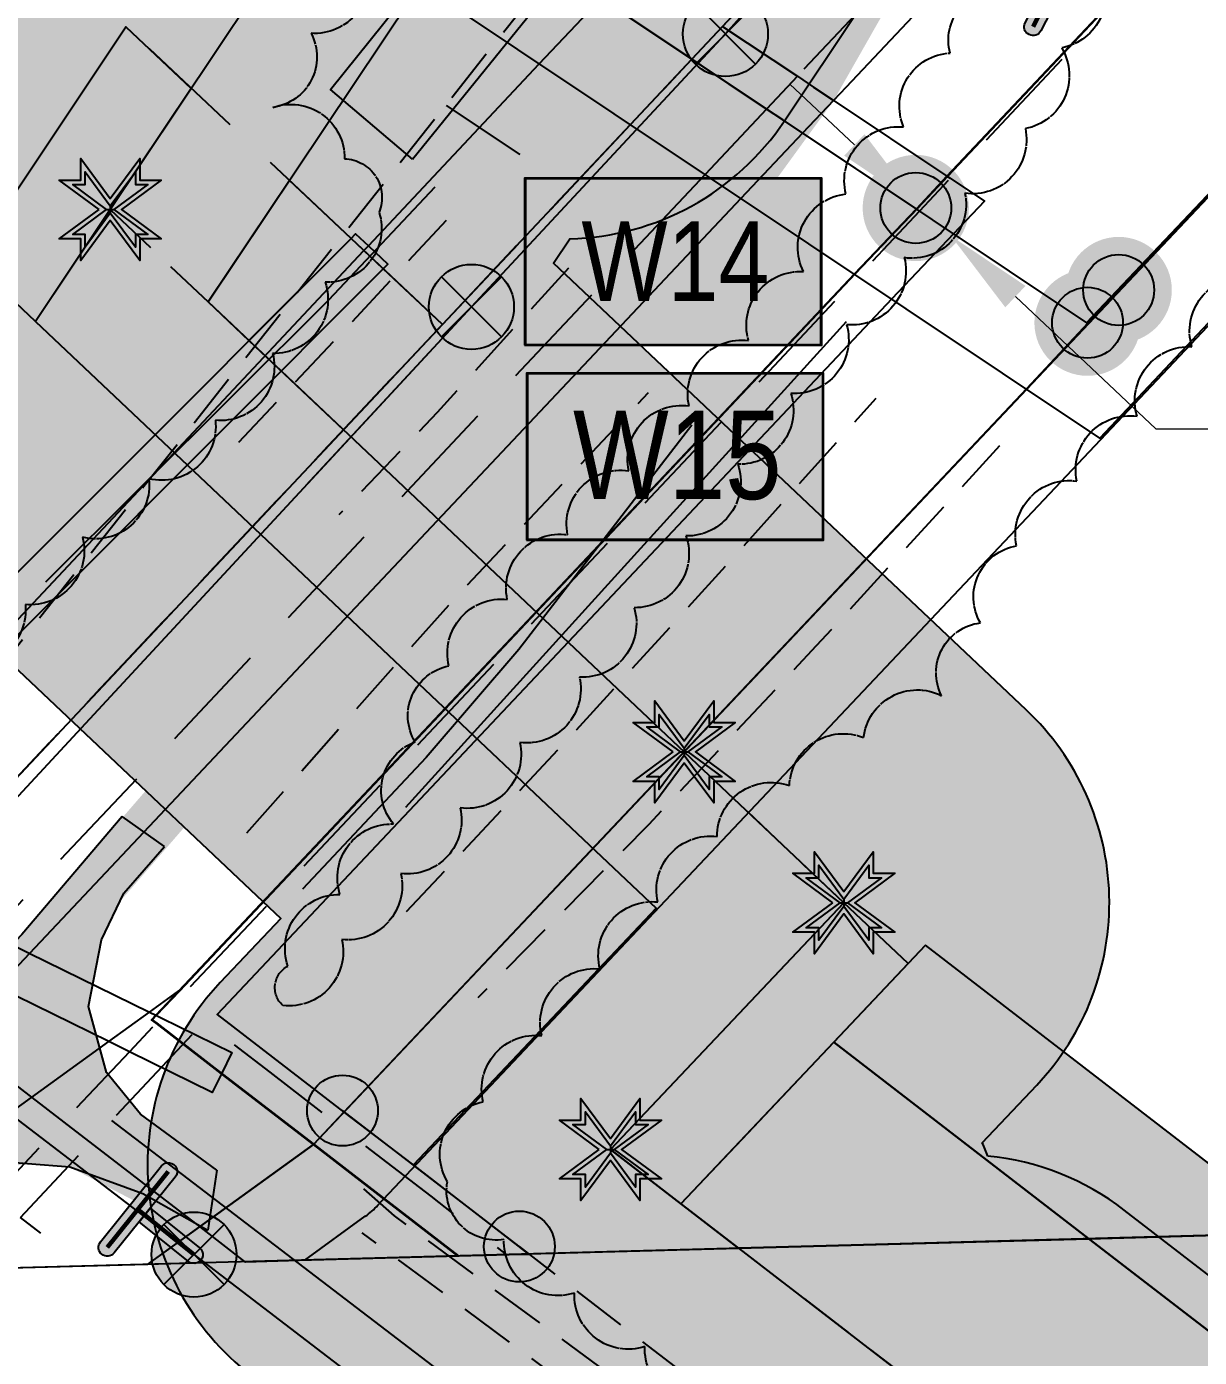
# Model space of a CAD drawing. Extents: x 626668 to 628700, y 5819173 to 5821810.
# Drawn here: x 627004 to 627136.5, y 5820874.4 to 5821024.7 of the extents above; entities that cross this region are included whole.
import ezdxf
from ezdxf.enums import TextEntityAlignment as Align

# ---------------------------------------------------------------- set-up
doc = ezdxf.new("R2010")
doc.units = 0
doc.header["$LTSCALE"] = 5
doc.header["$PDSIZE"] = 0.5
for name, pattern in [('0', [1, 1, 0]), ('foc-ACCESSROAD', [3.75, 2.5, -1.25]), ('foc-FLOWLINE', [3.75, 2.5, -1.25]), ('foc-TIELINE', [1.875, 1.25, -0.625]), ('foc-TRAV', [1.875, 1.25, -0.625]), ('POWERLINE5', [7.799999999999997, 2.399999999999999, -0.6, 0.6, -0.6, 0.6, -0.6, 2.399999999999999]), ('UG_PIPE', [1.875, 1.25, -0.625])]:
    doc.linetypes.add(name, pattern=pattern)
doc.layers.get('Defpoints').update_dxf_attribs({"color": 9})
for name, color, linetype in [('AS-CABLE', 224, 'foc-CABLE'), ('AS-FENCE', 48, 'foc-FENCE'), ('AS-PIPE-UG', 44, 'UG_PIPE'), ('AS-POWER', 104, 'foc-POWER'), ('AS-POWER-EXISTING', 72, 'POWERLINE5'), ('AS-ROADS', 254, 'Continuous'), ('AS-SYMBOL', 7, 'Continuous'), ('C-AR', 13, 'foc-ACCESSROAD'), ('C-RW', 13, 'Continuous'), ('C-WS', 13, 'foc-ACCESSROAD'), ('F-EZE', 190, 'foc-FLOWLINE'), ('L-BD', 7, 'Continuous'), ('L-MON', 1, 'Continuous'), ('L-SEC', 7, 'Continuous'), ('L-TIE', 7, 'foc-TIELINE'), ('L-TRAV', 7, 'foc-TRAV'), ('P-BUFFER-H 30m', 51, 'Continuous'), ('P-IOP4', 10, 'Continuous'), ('P-IOP4-H', 21, 'Continuous'), ('P-LTO', 14, 'Continuous'), ('P-PROPOSED', 10, 'Continuous'), ('P-PROPOSED-H', 21, 'Continuous'), ('P-TEMP-BLOCKS', 250, 'Continuous'), ('P-TEMP-H', 41, 'Continuous'), ('P-TEMP_WORKSPACE', 46, 'Continuous'), ('P-TRAV', 4, 'foc-TRAV'), ('P-TXT', 4, 'Continuous'), ('P-WORKAREA', 113, 'Continuous'), ('P-WORKAREA-COUNTY', 104, 'Continuous'), ('P-WORKAREA-COUNTY-H', 71, 'Continuous'), ('P-WORKAREA-H', 111, 'Continuous'), ('T-BUSH', 110, '0')]:
    doc.layers.add(name, color=color, linetype=linetype)
doc.layers.add('C-RW-T', color=13, linetype='Continuous', lineweight=9)
doc.layers.add('P-150m WELL BORE BUFFER', color=7, linetype='Continuous', true_color=0xddf3e2)
doc.styles.add('80CG', font='ARIALN.TTF', dxfattribs={"height": 10})
doc.styles.add('80L', font='ARIALN.TTF', dxfattribs={"height": 10})
doc.styles.add('foc-LtypeFont', font='ARIALN.TTF', dxfattribs={"height": 7.349999999999999})
doc.linetypes.add('foc-CABLE', pattern='A,2,-1,["C",foc-LtypeFont,S=0.2,R=0,X=-0.625,Y=-0.75],-1.239999999999999,8', length=12.24)
doc.linetypes.add('foc-FENCE', pattern='A,10,-1,["X",foc-LtypeFont,S=0.2,R=0,X=-0.625,Y=-0.75],-1.239999999999999', length=12.24)
doc.linetypes.add('foc-POWER', pattern='A,6,-1,["P",foc-LtypeFont,S=0.2,R=0,X=-0.625,Y=-0.75],-1.239999999999999,4', length=12.24)
doc.dimstyles.new('Compass 5 000', dxfattribs={"dimscale": 5, "dimtxt": 9, "dimasz": 2, "dimexe": 0.2, "dimexo": 0.0625, "dimgap": 0.5, "dimtad": 0, "dimtih": 1, "dimtoh": 1, "dimzin": 0, "dimdsep": 46, "dimtxsty": '80CG', "dimcen": 0.1, "dimse1": 1, "dimse2": 1, "dimclrd": 256, "dimclrt": 256, "dimaunit": 1, "dimadec": 4, "dimazin": 0, "dimtfac": 0.06, "dimtofl": 0, "dimtmove": 0, "dimatfit": 1, "dimfxl": 0.2, "dimtolj": 1, "dimtzin": 0, "dimlwd": -1, "dimarcsym": 0})

# ---------------------------------------------------------------- blocks, each defined once
blk = doc.blocks.new('fdia')
at = {"color": 255, "const_width": 1}
blk.add_lwpolyline([(-0.5, 0, 1), (0.5, 0, 1)], format="xyb", close=True, dxfattribs=at)
blk = doc.blocks.new('Fdiaa')
blk.add_blockref('fdia', (0, 0))
blk = doc.blocks.new('fdib')
at = {"color": 1, "const_width": 1.6}
blk.add_lwpolyline([(-0.3999999999996362, 0, 0.9999999999999998), (0.3999999999996362, 0, 1)], format="xyb", close=True, dxfattribs=at)
at = {"color": 1}
blk.add_circle((0, 0), 0.8, dxfattribs=at)
blk = doc.blocks.new('Fdibb')
blk.add_blockref('fdib', (0, 0))
blk = doc.blocks.new('fdicc')
for name in ['Fdibb', 'Fdiaa']:
    blk.add_blockref(name, (0, 0))
blk = doc.blocks.new('FDI')
blk.add_blockref('fdicc', (0, 0))
blk = doc.blocks.new('POWERPOLE')
h = blk.add_hatch(color=255)
edge = h.paths.add_edge_path()
edge.add_arc((0, 0), 0.9600000000000002, 0, 360)
at = {"linetype": 'Continuous'}
for p, q in [((0.678822509938982, -0.678822509938982), (-0.678822509938982, 0.678822509938982)), ((-0.678822509938982, -0.678822509938982), (0.678822509938982, 0.678822509938982))]:
    blk.add_line(p, q, dxfattribs=at)
blk.add_circle((0, 0), 0.9600000000000002, dxfattribs=at)
blk = doc.blocks.new('*U603')
h = blk.add_hatch(color=255)
h.dxf.hatch_style = 1
edge = h.paths.add_edge_path()
edge.add_arc((0.6889099773898621, 0.8575564372405469), 0.2, -38.77632995465109, 141.2236700453489, ccw=False)
edge.add_line((0.8448293296154161, 0.7323000777151174), (0.03066299270012451, -0.2811757117509834))
edge.add_line((0.03066299270012451, -0.2811757117509834), (-0.5329906251643082, -0.9828127967659763))
edge.add_arc((-0.6889099773898621, -0.8575564372405469), 0.2, 141.2236700453489, 321.22367004534885, ccw=False)
edge.add_line((-0.8448293296154161, -0.7323000777151174), (0.5329906251643082, 0.9828127967659763))
h = blk.add_hatch(color=255)
h.dxf.hatch_style = 1
edge = h.paths.add_edge_path()
edge.add_arc((1.269200000000802, -1.019599999875583), 0.2000000000000001, -128.7763299546512, 51.22367004534891, ccw=False)
edge.add_line((1.143943640475373, -1.175519352101137), (0.03066299270012451, -0.2811757117509834))
edge.add_line((0.03066299270012451, -0.2811757117509834), (0.2811757117509834, 0.03066299270012446))
edge.add_line((0.2811757117509834, 0.03066299270012446), (1.394456359526232, -0.8636806476500292))
at = {"color": 255}
blk.add_lwpolyline([(0.5329906251643082, 0.9828127967659763, -0.9999999999999999), (0.8448293296154161, 0.7323000777151174), (0.03066299270012451, -0.2811757117509834), (-0.5329906251643082, -0.9828127967659763, -0.9999999999999999), (-0.8448293296154161, -0.7323000777151174)], format="xyb", close=True, dxfattribs=at)
at = {"color": 72, "const_width": 0.1, "flags": 128}
for points in [[(0.6889099773898621, 0.8575564372405469), (-0.6889099773898621, -0.8575564372405469)], [(1.269200000000802, -1.019599999875583), (0, 0)]]:
    blk.add_lwpolyline(points, dxfattribs=at)
at = {"color": 255, "flags": 128}
blk.add_lwpolyline([(1.394456359526232, -0.8636806476500292, -0.9999999999999999), (1.143943640475373, -1.175519352101137), (0.03066299270012451, -0.2811757117509834), (0.2811757117509834, 0.03066299270012446)], format="xyb", close=True, dxfattribs=at)
blk = doc.blocks.new('*U568')
h = blk.add_hatch(color=255)
h.dxf.hatch_style = 1
edge = h.paths.add_edge_path()
edge.add_arc((-0.5013006628599004, -0.9791310665157267), 0.2000000000000001, 152.8882232080591, 332.8882232080591, ccw=False)
edge.add_line((-0.679324493135487, -0.8879854914502904), (-0.08687825521015025, 0.2691694053410231))
edge.add_line((-0.08687825521015027, 0.2691694053410231), (0.3232768325843136, 1.070276641581163))
edge.add_arc((0.5013006628599004, 0.9791310665157267), 0.2000000000000001, -27.111776791940883, 152.8882232080591, ccw=False)
edge.add_line((0.679324493135487, 0.8879854914502904), (-0.3232768325843137, -1.070276641581163))
h = blk.add_hatch(color=255)
h.dxf.hatch_style = 1
edge = h.paths.add_edge_path()
edge.add_arc((-1.301600000052712, 0.6664000000804693), 0.2000000000000002, 62.88822320805912, 242.888223208059, ccw=False)
edge.add_line((-1.210454424987275, 0.8444238303560561), (-0.08687825521015036, 0.2691694053410231))
edge.add_line((-0.08687825521015027, 0.2691694053410231), (-0.2691694053410231, -0.08687825521015025))
edge.add_line((-0.2691694053410231, -0.08687825521015022), (-1.392745575118148, 0.4883761698048825))
at = {"color": 255}
blk.add_lwpolyline([(-0.3232768325843136, -1.070276641581163, -0.9999999999999999), (-0.679324493135487, -0.8879854914502904), (-0.08687825521015027, 0.2691694053410231), (0.3232768325843136, 1.070276641581163, -0.9999999999999999), (0.679324493135487, 0.8879854914502904)], format="xyb", close=True, dxfattribs=at)
at = {"color": 72, "const_width": 0.1, "flags": 128}
for points in [[(-0.5013006628599003, -0.9791310665157268), (0.5013006628599003, 0.9791310665157268)], [(-1.301600000052712, 0.6664000000804693), (0, 0)]]:
    blk.add_lwpolyline(points, dxfattribs=at)
at = {"color": 255, "flags": 128}
blk.add_lwpolyline([(-1.392745575118148, 0.4883761698048825, -0.9999999999999999), (-1.210454424987275, 0.8444238303560561), (-0.08687825521015027, 0.2691694053410231), (-0.2691694053410231, -0.08687825521015022)], format="xyb", close=True, dxfattribs=at)
blk = doc.blocks.new('*D594')
at = {"layer": 'C-RW-T', "transparency": 16777216}
for p, q in [((627097.5217092955, 5821011.381033068), (627090.2428046311, 5821018.237967286)), ((627115.709255538, 5820994.24784972), (627131.5804104186, 5820979.296772599)), ((627131.5804104186, 5820979.296772599), (627141.5804104181, 5820979.296772599))]:
    blk.add_line(p, q, dxfattribs=at)
for points in [[(627098.6645316654, 5821012.594183845), (627096.3788869255, 5821010.16788229), (627104.8006139603, 5821004.524098849)], [(627116.8520779079, 5820995.461000497), (627114.566433168, 5820993.034698943), (627108.4303508732, 5821001.104783939)]]:
    blk.add_solid(points, dxfattribs=at)
at = {"layer": 'Defpoints', "color": 0, "transparency": 16777216}
for p in [(627108.4303508732, 5821001.104783939), (627095.7156457785, 5820994.880048729), (627099.3453826904, 5820991.460733818)]:
    blk.add_point(p, dxfattribs=at)
at = {"layer": 'C-RW-T', "transparency": 16777216, "insert": (627180.3491689442, 5820979.296772598), "char_height": 10, "attachment_point": 5, "style": '80CG'}
blk.add_mtext('\\A1;Canlin\\P5.00 P/L R/W\\PPlan 842 0435\\PPLA 830094', dxfattribs=at)
blk = doc.blocks.new('TEMP')
h = blk.add_hatch(color=255)
h.dxf.hatch_style = 1
h.paths.add_polyline_path([(-1.152061661774314, -0.6656854195645793), (-0.6656854224511335, -0.6656854195645793), (-0.6656854224511335, -1.152061655686338), (-5.273248504522599e-10, -0.2514284436956583), (0.6656854183820542, -1.152061663420681), (0.6656854183820542, -0.6656854208922597), (1.152061656810019, -0.6656854053035203), (0.2514284429676993, 5.273251835191672e-10), (1.152061671303363, 0.6656854258011662), (0.6656854287749412, 0.6656854258011663), (0.6656854131859291, 1.15206166422904), (-5.274159997625816e-10, 0.2514284397220763), (-0.6656854269836914, 1.152061669657268), (-0.6656854269836914, 0.6656854303339061), (-1.152061663105632, 0.6656854303339061), (-0.2514284404497631, 5.273246284076549e-10)])
h.paths.add_polyline_path([(0.5656854229146121, 0.8485281473411305), (0.5656854319800914, 0.5656854258011663), (0.8485281444547581, 0.5656854258011663), (0.08318903393992505, -1.110223024625157e-16), (0.8485281399220184, -0.5656854150320215), (0.5656854183820542, -0.5656854240973189), (0.5656854183820542, -0.8485281365719858), (1.110223024625157e-16, -0.08318903609469996), (-0.5656854224511336, -0.848528132039064), (-0.5656854224511336, -0.5656854195645794), (-0.8485281349258003, -0.5656854195645796), (-0.08318903284889523, 0), (-0.8485281394583577, 0.5656854303339061), (-0.5656854269836913, 0.5656854303339061), (-0.5656854269836913, 0.8485281428085727), (0, 0.08318903069412065)], flags=16)
h = blk.add_hatch(color=1)
h.dxf.hatch_style = 1
h.paths.add_polyline_path([(-0.5656854269836913, 0.8485281428085727), (-0.5656854269836912, 0.5656854303339061), (-0.8485281394583575, 0.5656854303339061), (-0.08318903284889534, 0), (0, 0), (0, 0.08318903069412045)])
h = blk.add_hatch(color=1)
h.dxf.hatch_style = 1
h.paths.add_polyline_path([(0.8485281444547581, 0.5656854258011663), (0.5656854319800914, 0.5656854258011663), (0.5656854229146122, 0.8485281473411307), (0, 0.08318903069412048), (0, 0), (0.08318903393992513, -2.775557561562891e-17)])
h = blk.add_hatch(color=1)
h.dxf.hatch_style = 1
h.paths.add_polyline_path([(-2.775557561562891e-17, -0.08318903609469996), (-2.775557561562891e-17, 0), (-0.08318903284889545, 2.775557561562891e-17), (-0.8485281349258003, -0.5656854195645792), (-0.5656854224511336, -0.5656854195645793), (-0.5656854224511336, -0.8485281320390641)])
h = blk.add_hatch(color=1)
h.dxf.hatch_style = 1
h.paths.add_polyline_path([(0.08318903393992529, 0), (-2.775557561562891e-17, 2.775557561562891e-17), (-2.775557561562891e-17, -0.08318903609469991), (0.5656854183820543, -0.8485281365719857), (0.5656854183820543, -0.5656854240973189), (0.8485281399220186, -0.5656854150320214)])
at = {"color": 1}
for p, q in [((-0.0831890328488953, 0), (0.0831890339399252, 0)), ((0, 0.0831890306941205), (0, -0.08318903609469999))]:
    blk.add_line(p, q, dxfattribs=at)
at = {"color": 255, "flags": 128}
blk.add_lwpolyline([(-0.251428440449763, 5.27325e-10), (-1.152061663105632, 0.6656854303339061), (-0.6656854269836914, 0.6656854303339061), (-0.6656854269836914, 1.152061669657268), (-5.274159999999999e-10, 0.2514284397220763), (0.6656854131859291, 1.15206166422904), (0.6656854287749412, 0.6656854258011663), (1.152061671303363, 0.6656854258011663), (0.2514284429676991, 5.27325e-10), (1.152061656810019, -0.6656854053035204), (0.6656854183820542, -0.6656854208922596), (0.6656854183820542, -1.152061663420681), (-5.27325e-10, -0.2514284436956586), (-0.6656854224511335, -1.152061655686338), (-0.6656854224511335, -0.6656854195645793), (-1.152061661774314, -0.6656854195645793)], close=True, dxfattribs=at)
at = {"color": 1, "flags": 128}
blk.add_lwpolyline([(-0.0831890328488953, 0), (-0.8485281394583578, 0.5656854303339061), (-0.5656854269836913, 0.5656854303339061), (-0.5656854269836913, 0.8485281428085727), (0, 0.0831890306941205), (0.5656854229146121, 0.8485281473411305), (0.5656854319800914, 0.5656854258011663), (0.8485281444547581, 0.5656854258011663), (0.0831890339399252, 0), (0.8485281399220184, -0.5656854150320214), (0.5656854183820542, -0.5656854240973189), (0.5656854183820542, -0.8485281365719856), (0, -0.08318903609469999), (-0.5656854224511335, -0.848528132039064), (-0.5656854224511335, -0.5656854195645792), (-0.8485281349258001, -0.5656854195645792)], close=True, dxfattribs=at)
blk = doc.blocks.new('*D688')
at = {"layer": 'Defpoints', "color": 0, "transparency": 16777216}
for p in [(627031.0023628706, 5821030.275493934), (627030.6420640647, 5821029.736435553), (627043.464298679, 5821021.946116735)]:
    blk.add_point(p, dxfattribs=at)
at = {"layer": 'P-TXT', "transparency": 16777216}
for p, q in [((627004.9273581188, 5821046.923772149), (626994.9273581184, 5821046.923772149)), ((627022.3281624857, 5821035.293326818), (627004.9273581188, 5821046.923772149)), ((627051.4179014522, 5821015.850167089), (627059.7318030312, 5821010.293275824))]:
    blk.add_line(p, q, dxfattribs=at)
for points in [[(627023.2543110298, 5821036.678977082), (627021.4020139412, 5821033.907676554), (627030.6420640647, 5821029.736435553)], [(627052.3440499962, 5821017.235817352), (627050.4917529076, 5821014.464516825), (627043.1039998732, 5821021.407058354)]]:
    blk.add_solid(points, dxfattribs=at)
at = {"layer": 'P-TXT', "transparency": 16777216, "insert": (626978.9894317882, 5821046.923772149), "char_height": 10, "attachment_point": 5, "style": '80CG', "bg_fill": 3, "box_fill_scale": 1.1, "bg_fill_color": 256, "bg_fill_true_color": 13158600, "bg_fill_transparency": 0}
blk.add_mtext('\\A1;15.00', dxfattribs=at)
blk = doc.blocks.new('Temporary Area')
h = blk.add_hatch(color=191)
h.dxf.hatch_style = 1
h.paths.add_polyline_path([(-16.82711371331243, -9.436567862801894), (16.33187767662457, -9.436567862801894), (16.33187767662457, 9.053714016554295), (-16.82711371331243, 9.053714016554295)])
at = {"color": 250}
for points in [[(-17.02711371331247, -9.636567862801712), (16.53187767662462, -9.636567862801712), (16.53187767662462, 9.253714016554113), (-17.02711371331247, 9.253714016554113)], [(-16.92711371331245, -9.536567862801803), (16.43187767662459, -9.536567862801803), (16.43187767662459, 9.153714016554204), (-16.92711371331245, 9.153714016554204)]]:
    blk.add_lwpolyline(points, close=True, dxfattribs=at)
at = {"color": 250, "style": '80L'}
blk.add_attdef('TEMPORARY', text='', height=9, dxfattribs=at).set_placement((0.001048257894581184, -0.1484938545327168), align=Align.MIDDLE_CENTER)
blk = doc.blocks.new('Temp_Area3')
h = blk.add_hatch(color=111)
h.dxf.hatch_style = 1
h.paths.add_polyline_path([(-16.82711371331243, -9.436567862801894), (16.33187767662457, -9.436567862801894), (16.33187767662457, 9.053714016554295), (-16.82711371331243, 9.053714016554295)])
at = {"color": 250}
for points in [[(-17.02711371331247, -9.636567862801712), (16.53187767662462, -9.636567862801712), (16.53187767662462, 9.253714016554113), (-17.02711371331247, 9.253714016554113)], [(-16.92711371331245, -9.536567862801803), (16.43187767662459, -9.536567862801803), (16.43187767662459, 9.153714016554204), (-16.92711371331245, 9.153714016554204)]]:
    blk.add_lwpolyline(points, close=True, dxfattribs=at)
at = {"color": 250, "style": '80L'}
blk.add_attdef('TEMPORARY', text='', height=9, dxfattribs=at).set_placement((0.001048257894581184, -0.1484938545327168), align=Align.MIDDLE_CENTER)

msp = doc.modelspace()

# ---------------------------------------------------------------- hatches: boundary and pattern name
at = {"layer": 'AS-ROADS'}
h = msp.add_hatch(color=256, dxfattribs=at)
h.dxf.hatch_style = 1
h.paths.add_polyline_path([(627011.038, 5820914.046999987), (627012.5139999988, 5820921.587999987), (627015.0159999988, 5820926.861999989), (627019.6199999988, 5820932.137999987), (627014.827, 5820935.510999986), (627003.489, 5820922.179999987), (626992.627, 5820910.738999986), (626989.134, 5820907.606999989), (626983.7409999989, 5820907.084999993), (626977.862, 5820910.186999987), (626968.433, 5820918.064999989), (626965.4019999988, 5820914.705999986), (626970.454, 5820909.291999986), (626973.944, 5820903.648999986), (626974.8549999988, 5820896.654999987), (626972.272, 5820890.490999986), (626969.489, 5820886.643999986), (626962.661, 5820879.380999986), (626973.7549999988, 5820882.053999988), (626982.348, 5820890.427999986), (626990.486, 5820894.728999989), (626999.3299999988, 5820896.683999989), (627008.916, 5820895.947999986), (627017.1689999988, 5820892.910999986), (627024.516, 5820888.798999986), (627025.544, 5820895.572999986), (627016.921, 5820901.878999986), (627013.052, 5820906.584999987)])
at = {"layer": 'P-BUFFER-H 30m'}
h = msp.add_hatch(color=256, dxfattribs=at)
h.dxf.hatch_style = 1
h.paths.add_polyline_path([(627128.0032902657, 5820891.05141531, 0.1409648516466431), (627112.5834238435, 5820897.145095237, 0.01366871947129856), (627111.973022693, 5820898.666571671), (627118.1273719196, 5820905.176938658, 0.4142135623883306), (627116.9356206821, 5820947.571428197), (627063.5533572999, 5820998.034496099), (627065.3909583796, 5821000.783809302, 0.2442639164139238), (627089.6246475263, 5821014.100219837), (627097.9540247208, 5821026.562155645, 0.4142135623672493), (627089.6859511598, 5821068.159655253), (627066.6255649301, 5821083.57288303, 0.4142135623606322), (627025.0280653214, 5821075.304809471), (626980.1129904498, 5821008.105453894, 0.3657917471955843), (626984.4444078853, 5820969.647620481), (627032.7464134011, 5820923.986997836), (627025.9004951469, 5820916.745055826, 0.4440738071453144), (627029.3913399838, 5820872.386935706), (627042.4342414126, 5820862.338643487, 0.1409712705368011), (627057.8548593293, 5820856.244891006, 0.1409712705668785), (627067.6805531746, 5820842.888805623), (627585.3411981487, 5820444.081419105), (627578.4230036817, 5820437.530738926, 0.4618513909801105), (627580.8261879799, 5820391.93174236), (627839.2596914902, 5820194.320702761), (627873.1927154964, 5819916.322044532), (627828.0690837635, 5819854.093847197, 0.4142135623724909), (627834.7423693651, 5819812.210911849), (627846.8814246025, 5819803.408499412, 0.4142135623730219), (627888.764359951, 5819810.081785014), (627944.2605088637, 5819886.614306293, 0.1894321830046483), (627949.7507309737, 5819907.852708216), (627911.3822535239, 5820222.189127145, 0.2018055675153278), (627899.8300600394, 5820242.378412714), (627668.3160107204, 5820419.405506126), (627675.0938609932, 5820425.823297598, 0.4607535870139058), (627672.7768131455, 5820471.356182514)])
h.paths.add_polyline_path([(627654.4745375931, 5820447.599431544), (627622.1280499721, 5820416.9712819), (627881.6139209389, 5820218.555550097), (627919.9823983886, 5819904.21913117), (627864.4862494762, 5819827.686609887), (627852.3471942387, 5819836.489022324), (627904.3889194715, 5819908.257685949), (627867.4992102302, 5820210.479193524), (627599.0423270806, 5820415.754604979), (627631.4355849477, 5820446.427040295), (627085.9828287263, 5820866.645556593), (627109.7010147142, 5820867.29466434)], flags=16)
h.paths.add_polyline_path([(627084.4557162954, 5820886.74372152), (627060.7365169642, 5820886.095394459), (627047.6936155338, 5820896.143686677), (627075.140902939, 5820925.178749075), (627005.0457770339, 5820991.440740868), (627049.9608519059, 5821058.640096446), (627073.0212381358, 5821043.226868669), (627064.6918609411, 5821030.764932861), (627054.0934105195, 5821037.848783443), (627024.545669203, 5820993.641149794), (627096.3342515327, 5820925.778307808), (627069.9780021445, 5820897.897397969)], flags=16)
at = {"layer": 'P-IOP4-H'}
h = msp.add_hatch(color=256, dxfattribs=at)
h.dxf.hatch_style = 1
h.paths.add_polyline_path([(627024.545669203, 5820993.641149796), (627054.0934105195, 5821037.848783445), (627064.6918609411, 5821030.764932862), (627073.0212381358, 5821043.22686867), (627049.9608519059, 5821058.640096447), (627005.0457770339, 5820991.44074087), (627075.140902939, 5820925.178749077), (627047.6936155338, 5820896.143686679), (627060.7365169642, 5820886.095394461), (627084.4557162954, 5820886.743721521), (627069.9780021445, 5820897.897397972), (627096.3342515327, 5820925.778307809)])
at = {"layer": 'P-PROPOSED-H'}
h = msp.add_hatch(color=256, dxfattribs=at)
h.dxf.hatch_style = 1
h.paths.add_polyline_path([(627060.7365169642, 5820886.095394459), (627084.4557162954, 5820886.74372152), (627069.9780021445, 5820897.897397969), (627096.3342515327, 5820925.778307808), (627024.545669203, 5820993.641149794), (627054.0934105195, 5821037.848783443), (627064.6918609411, 5821030.764932861), (627073.0212381358, 5821043.226868669), (627049.9608519059, 5821058.640096446), (627005.0457770339, 5820991.440740868), (627075.140902939, 5820925.178749075), (627047.6936155338, 5820896.143686677)])
at = {"layer": 'P-TEMP-H'}
h = msp.add_hatch(color=256, dxfattribs=at)
h.dxf.hatch_style = 1
h.paths.add_polyline_path([(627022.6444910918, 5821017.770926155), (627013.49726624, 5821004.08537365), (627005.0457770339, 5820991.440740865), (626997.6775404726, 5820998.406047286), (627015.2587732914, 5821024.71007815)])
h = msp.add_hatch(color=256, dxfattribs=at)
h.dxf.hatch_style = 1
h.paths.add_polyline_path([(627033.7191065382, 5821007.36591991), (627024.545669203, 5820993.641149794), (627029.1559577347, 5820989.282973717), (627040.6818249632, 5821000.824191299)])
h = msp.add_hatch(color=256, dxfattribs=at)
h.dxf.hatch_style = 1
h.paths.add_polyline_path([(627084.8395737888, 5820899.066957008), (627103.5986249954, 5820918.911184754), (627096.3342515328, 5820925.778307804), (627069.9780021445, 5820897.897397963), (627077.9373713799, 5820891.765474916)])
h = msp.add_hatch(color=256, dxfattribs=at)
h.dxf.hatch_style = 1
h.paths.add_polyline_path([(627105.5461810195, 5820920.971403309), (627095.1928774045, 5820910.01918016), (627124.0018552938, 5820887.824653124), (627147.7295386939, 5820888.473212087)])
h = msp.add_hatch(color=256, dxfattribs=at)
h.dxf.hatch_style = 1
h.paths.add_polyline_path([(627095.1928774045, 5820910.01918016), (627077.9373713799, 5820891.765474916), (627084.4557162944, 5820886.743721521), (627124.0018552938, 5820887.824653124)])
at = {"layer": 'P-WORKAREA-COUNTY-H'}
h = msp.add_hatch(color=256, dxfattribs=at)
h.dxf.hatch_style = 1
h.paths.add_polyline_path([(627124.0018552942, 5820887.824653124), (627084.4557162949, 5820886.743721521), (627109.701014712, 5820867.294664342), (627149.2454642002, 5820868.37689755)])
h = msp.add_hatch(color=256, dxfattribs=at)
h.dxf.hatch_style = 1
h.paths.add_polyline_path([(627147.7295386939, 5820888.473212087), (627124.0018552942, 5820887.824653124), (627149.2454642002, 5820868.37689755), (627156.3062076871, 5820868.570132534), (627162.7340877411, 5820876.913660384)])
at = {"layer": 'P-WORKAREA-H'}
h = msp.add_hatch(color=256, dxfattribs=at)
h.dxf.hatch_style = 1
h.paths.add_polyline_path([(627040.6818249632, 5821000.824191299), (627029.1559577347, 5820989.282973717), (627039.824962516, 5820979.197400745), (627051.021824964, 5820991.113491298)])

# ---------------------------------------------------------------- linework, layer by layer
at = {"layer": 'AS-CABLE', "flags": 128}
for points in [[(627006.2337846579, 5820962.010934845), (627038.185, 5820993.884), (627050.181, 5821006.637)], [(627079.157, 5820979.726), (627059.6459999988, 5820954.39), (627049.1709999988, 5820942.178), (627035.2129999988, 5820927.317)]]:
    msp.add_lwpolyline(points, dxfattribs=at)
at = {"layer": 'AS-FENCE', "flags": 128}
for points in [[(627047.6389999988, 5821009.763), (627038.362, 5821017.65), (627063.991, 5821049.564), (627073.362, 5821041.563), (627047.6269999988, 5821009.748)], [(627096.6049999988, 5820991.411), (627046.851, 5820936.54)]]:
    msp.add_lwpolyline(points, dxfattribs=at)
at = {"layer": 'AS-PIPE-UG', "flags": 128}
for points in [[(627027.998, 5820977.791), (627040.2149999988, 5820990.762), (627052.897, 5821004.42300001)], [(627065.225, 5820997.466), (627050.402, 5820981.144), (627039.3089999988, 5820969.583)], [(627028.924, 5820933.666), (627052.201, 5820959.96), (627074.2649999988, 5820983.407)], [(627046.955, 5820924.77), (627065.4929999989, 5820944.602), (627083.1859999988, 5820964.024), (627099.984, 5820982.783)], [(627113.927, 5820977.384), (627093.218, 5820954.787), (627074.33, 5820934.626), (627055.006, 5820915.038000009)], [(627042.099, 5820893.453), (627045.5559999988, 5820890.403), (627076.277, 5820867.771), (627139.71, 5820819.731), (627201.29, 5820772.512), (627263.903, 5820725.151), (627308.485, 5820689.181), (627342.1709999988, 5820662.79), (627370.4709999989, 5820641.565), (627418.8649999988, 5820603.743), (627472.861, 5820562.946), (627521.621, 5820525.656), (627577.632, 5820483.758), (627615.978, 5820454.116), (627625.102, 5820446.251), (627628.742, 5820441.336), (627629.866, 5820438.09), (627629.8449999988, 5820434.294), (627627.236, 5820426.449), (627622.181, 5820418.757), (627613.743, 5820408.864), (627607.215, 5820402.637), (627593.819, 5820387.464)], [(627719.801, 5820367.36500001), (627672.9289999988, 5820403.443), (627652.8849999991, 5820418.857), (627640.944, 5820428.7), (627632.464, 5820435.44), (627613.0049999988, 5820449.413), (627574.0679999988, 5820479.801), (627518.043, 5820522.12), (627469.892, 5820558.903), (627415.999, 5820600.04700001), (627368.587, 5820637.686), (627340.646, 5820660.391), (627307.596, 5820685.694), (627262.241, 5820721.52), (627198.2049999988, 5820769.705), (627137.818, 5820815.065), (627074.825, 5820864.098), (627041.946, 5820888.477000009)]]:
    msp.add_lwpolyline(points, dxfattribs=at)
at = {"layer": 'AS-POWER', "flags": 128}
for points in [[(626856.861, 5820780.246), (626925.135, 5820854.106), (626983.205, 5820916.381), (627054.2829999997, 5820993.09), (627082.9629999988, 5821023.917), (627097.9899999988, 5821040.742), (627106.2109999988, 5821077.137), (627113.8969999988, 5821112.330000009), (627116.167, 5821123.605)], [(626983.205, 5820916.381), (627022.944, 5820886.028), (627102.097, 5820825.421), (627181.769, 5820764.732), (627260.845, 5820704.384), (627339.973, 5820643.446), (627418.8469999996, 5820582.931), (627497.709, 5820522.43), (627576.999, 5820461.631), (627641.5709999988, 5820412.048), (627727.518, 5820346.333)]]:
    msp.add_lwpolyline(points, dxfattribs=at)
at = {"layer": 'AS-ROADS'}
for p, q in [((627019.6199999988, 5820932.138), (627014.827, 5820935.511)), ((627025.544, 5820895.573), (627024.516, 5820888.799))]:
    msp.add_line(p, q, dxfattribs=at)
at = {"layer": 'AS-ROADS', "flags": 128}
for points, const_width in [([(627124.913, 5821107.572), (627117.687, 5821092.479), (627115.4209999988, 5821084.723), (627106.1139999988, 5821045.586), (627100.5209999988, 5821031.849), (627092.675, 5821018.05), (627083.707, 5821005.711), (627020.131, 5820936.889), (627007.422, 5820922.227)], 5.997854640000019), ([(627086.2429999989, 5821008.918), (627066.681, 5821029.091000009)], 5.997854640000019), ([(628032.521, 5819697.714), (627978.807, 5819758.65), (627952.664, 5819799.978), (627942.651, 5819844.187), (627927.287, 5819983.701), (627907.86, 5820134.02), (627899.164, 5820192.162), (627885.856, 5820226.28600001), (627869.912, 5820245.561), (627846.076, 5820265.242), (627736.147, 5820349.622), (627642.6259999989, 5820420.759), (627501.539, 5820527.534), (627343.7109999988, 5820648.558), (627187.5419999989, 5820767.917), (627027.204, 5820890.282), (627007.895, 5820900.413), (626988.2349999988, 5820897.333), (626977.156, 5820889.792), (626908.447, 5820817.072)], 6.997497080000025)]:
    msp.add_lwpolyline(points, dxfattribs=dict(at, const_width=const_width))
for points in [[(627014.827, 5820935.511), (627003.489, 5820922.18), (626992.627, 5820910.739), (626989.134, 5820907.607000009), (626983.7409999989, 5820907.085), (626977.862, 5820910.187), (626968.433, 5820918.06500001)], [(627025.544, 5820895.573), (627016.921, 5820901.879), (627013.052, 5820906.585), (627011.038, 5820914.047), (627012.5139999988, 5820921.588), (627015.0159999988, 5820926.862000009), (627019.6199999988, 5820932.138)], [(626973.7549999988, 5820882.054000009), (626982.348, 5820890.428), (626990.486, 5820894.72900001), (626999.3299999988, 5820896.68400001), (627008.916, 5820895.948), (627017.1689999988, 5820892.911), (627024.516, 5820888.799)]]:
    msp.add_lwpolyline(points, dxfattribs=at)
at = {"layer": 'C-AR', "flags": 128}
msp.add_lwpolyline([(627023.1178235379, 5820885.06235454), (627010.4596235375, 5820884.72115454), (627003.3383235387, 5820890.213754539), (627013.6355235386, 5820901.172754548), (627021.0998235386, 5820909.118754539), (627024.1112235379, 5820912.32605454), (627031.5099235387, 5820906.621654539), (627041.8801235384, 5820898.62565454), (627049.6768235381, 5820892.61345454), (627058.2355235382, 5820886.008654539), (627040.1748235379, 5820885.522154539), (627034.1383235384, 5820885.359754539), (627023.1178235379, 5820885.06235454)], close=True, dxfattribs=at)
at = {"layer": 'C-RW', "flags": 128}
msp.add_lwpolyline([(627017.7129240782, 5820884.919412126), (627036.4404249644, 5820898.455891306), (627160.4904249642, 5821029.878291305), (627201.6685249644, 5821065.317891305), (627201.5455249647, 5821102.624191305), (627511.861724964, 5821458.955591313), (627681.9633249646, 5821654.105791304), (627697.554161142, 5821671.953535837)], dxfattribs=at)
msp.add_lwpolyline([(627035.4480020397, 5820885.404172622), (627042.2963815714, 5820890.354269678, 0.04712858218148159), (627043.7099214223, 5820891.594191659), (627167.4041390596, 5821022.639664839), (627208.1893817262, 5821057.741155341, 0.2192799148403513), (627211.6648950313, 5821065.350849641), (627211.5542964985, 5821098.895744404), (627519.4002318209, 5821452.390576823), (627689.4953718776, 5821647.533364117), (627707.0832646379, 5821667.667256435)], format="xyb", dxfattribs=at)
msp.add_lwpolyline([(627221.456291235, 5821069.241305054), (627166.1964999998, 5821021.7585), (627125.2518207338, 5820978.263787491), (627048.5385061771, 5821029.537854593), (627054.0934105195, 5821037.848783448), (627123.7475946945, 5820991.29293674), (627159.8779999989, 5821029.461), (627217.617246725, 5821079.144041267), (627330.4398999986, 5821082.151000001), (627345.424299999, 5821082.562400009), (627497.5944999997, 5821086.7875), (627497.7057999996, 5821084.2609), (627497.8858000003, 5821077.114800001), (627345.6920999996, 5821072.570900009), (627330.7167999996, 5821072.1591)], close=True, dxfattribs=at)
at = {"layer": 'C-RW'}
for points in [[(627000.8113000001, 5820916.277099999), (627004.4017999999, 5820920.088199999), (627084.7541000003, 5821005.374400007), (627091.7067999988, 5821012.7558), (627095.2149999997, 5821016.437099999), (627096.637599999, 5821017.951599999), (627142.2080999993, 5821066.322699999)], [(627159.9181249641, 5821029.385791305), (627127.4326249646, 5820994.958491305), (627123.9071249642, 5820991.231791304), (627116.9744249644, 5820983.840691314), (627039.8576249644, 5820902.126691306), (627036.4404249644, 5820898.455891306), (627023.5588249635, 5820889.157191304), (627017.6781249639, 5820884.892591307), (627005.0199249644, 5820884.551391305), (626992.4265249628, 5820884.211891305), (626988.9887249643, 5820884.119091306), (626976.9843249643, 5820883.795591306), (627004.5957249632, 5820903.776691305), (627013.3276249642, 5820910.094091306), (627017.917124964, 5820913.413991314), (627021.2217249643, 5820915.804591306), (627097.5361249628, 5820996.812491305), (627104.5242249646, 5821004.158391304), (627107.9844249631, 5821007.854091305), (627143.8126249636, 5821045.896991305)], [(627143.8894999995, 5821045.894299999), (627108.0613, 5821007.851399999), (627104.6010999995, 5821004.155699998), (627097.6129999997, 5820996.809799999), (627021.2986000002, 5820915.801899999), (627018.7104, 5820913.058799999), (627018.2308999997, 5820912.550799999), (627018.7483999998, 5820912.1536), (627026.1471000005, 5820906.449199999), (627036.5172999994, 5820898.453199999), (627044.314, 5820892.441), (627052.8726999991, 5820885.836199999), (627034.8119999998, 5820885.349699998), (627034.8119999998, 5820885.349699998), (627028.7755000002, 5820885.187299998), (627023.6357000003, 5820889.154499998), (627008.2727000004, 5820901.0003), (627004.6725999991, 5820903.774000006), (626995.6110000004, 5820910.7579)], [(626988.3888249645, 5820942.157791305), (627042.1406249632, 5820999.453191305), (627042.6465249645, 5820999.991891306), (627061.9433249631, 5821020.531691305), (627068.8862249643, 5821027.921591304)], [(627082.6438249644, 5821024.763191305), (627091.0872249636, 5821019.138391305), (627092.9259249639, 5821017.912991306), (627095.1381249639, 5821016.439791305), (627107.9844249631, 5821007.854091305), (627108.3512249641, 5821007.610091304), (627112.2095249646, 5821005.044191305), (627108.7230249629, 5821001.352091305), (627101.7457249645, 5820994.008791305), (627025.5699249642, 5820913.145191304), (627039.8576249644, 5820902.126691306), (627047.5749249641, 5820896.251791314), (627059.5091249641, 5820887.022591306), (627060.7624249641, 5820886.053591305), (627058.5386249633, 5820885.993791305), (627058.5386249633, 5820885.993791305), (627052.7958249642, 5820885.838891305), (627044.2371249632, 5820892.443691306), (627036.4404249644, 5820898.455891306), (627026.0702249646, 5820906.451891305), (627018.6715249639, 5820912.156291306), (627018.1540249638, 5820912.553491306), (627018.6335249632, 5820913.061491305), (627021.2217249643, 5820915.804591306), (627097.5361249628, 5820996.812491305), (627104.5242249646, 5821004.158391304), (627091.6299249638, 5821012.758491314), (627089.4399249633, 5821014.218891306), (627087.6096249638, 5821015.439391306), (627079.1688249639, 5821021.065691305), (627070.9526249631, 5821026.544891305)], [(627082.6438249644, 5821024.763191305), (627079.1688249639, 5821021.065691305), (627072.226824964, 5821013.678791305), (627051.021824964, 5820991.113491304), (626998.0723249639, 5820934.762791306)], [(626984.8183249641, 5820944.886291305), (627040.6818249632, 5821000.824191306), (627041.2012249647, 5821001.344391305), (627042.6465249645, 5820999.991891306), (627044.8554249645, 5820997.923891306), (627044.3290249635, 5820997.397691306), (626988.8280249644, 5820941.820891306)], [(626999.9787249645, 5820922.231891304), (627004.3249249631, 5820920.090891305), (627017.917124964, 5820913.413991314), (627018.6335249632, 5820913.061491305), (627019.2426249642, 5820912.764191305), (627027.216424964, 5820908.845391305), (627026.0702249646, 5820906.451891305), (627025.0109249628, 5820904.355091305), (627015.6601249636, 5820908.948991304), (627013.3276249642, 5820910.094091306), (627000.7344249642, 5820916.279791305)]]:
    msp.add_lwpolyline(points, dxfattribs=at)
at = {"layer": 'C-RW', "color": 4, "flags": 128}
msp.add_lwpolyline([(627060.7646689226, 5820886.096163953), (627039.7260068213, 5820902.304415304)], dxfattribs=at)
at = {"layer": 'C-WS', "flags": 128}
msp.add_lwpolyline([(626951.997124963, 5820883.122491306), (626949.4075249644, 5820883.052391306), (626964.6744249646, 5820899.225291304), (626965.7064249642, 5820900.336991305), (626968.1125249645, 5820902.904491305), (626969.1502249647, 5820904.009891305), (626982.962024963, 5820918.685191305), (626987.0422249638, 5820923.017191306), (626990.6185249645, 5820926.834991313), (626998.0723249639, 5820934.762791306), (627051.021824964, 5820991.113491304), (627072.226824964, 5821013.678791305), (627079.1688249639, 5821021.065691305), (627082.6438249644, 5821024.763191305), (627085.2457249635, 5821027.531191304), (627084.8039249644, 5821041.698291305), (627084.708224964, 5821044.763291313), (627084.5540249632, 5821049.705591304), (627084.5305249641, 5821050.463291304), (627084.3700249628, 5821055.599291306), (627084.1016249633, 5821064.217091314), (627082.306324964, 5821121.776191305), (627081.6393249646, 5821143.157191304), (627081.445024963, 5821149.393091304), (627086.823324964, 5821149.560691313), (627099.3989249632, 5821149.952491306), (627109.6562249638, 5821150.271891305), (627133.581024964, 5821151.018091304), (627153.5723249639, 5821151.641291305), (627159.5733249631, 5821151.828691306), (627177.8904249636, 5821152.399291305), (627194.5040249644, 5821152.917791305), (627203.3064249628, 5821153.192391304), (627204.4014249645, 5821117.888791306), (627204.6827249645, 5821109.049291305), (627204.7680249639, 5821106.324591313), (627205.9321249645, 5821068.984291306), (627206.0246249628, 5821066.014091305), (627206.3327249628, 5821056.129891313), (627206.6492249646, 5821045.984691305), (627207.106224963, 5821031.331791306), (627176.3514249647, 5821030.372791305), (627160.4904249642, 5821029.878291305), (627128.3287249642, 5821028.875791314), (627108.3512249641, 5821007.610091304), (627104.8830249631, 5821003.918491306), (627097.9492249644, 5820996.538191305), (627019.2426249642, 5820912.764191305), (627018.6715249639, 5820912.156291306), (627015.6601249636, 5820908.948991304), (627008.1958249646, 5820901.002991314), (626997.8986249646, 5820890.043991305), (626992.4265249628, 5820884.211891305), (626988.9887249643, 5820884.119091306), (626976.9843249643, 5820883.795591306), (626966.1131249644, 5820883.502891306), (626963.4986249643, 5820883.432191305), (626951.997124963, 5820883.122491306)], close=True, dxfattribs=at)
at = {"layer": 'C-WS'}
msp.add_lwpolyline([(627072.226824964, 5821013.678791305), (627051.021824964, 5820991.113491304), (627044.3290249635, 5820997.397691306), (627042.1406249632, 5820999.453191305), (627040.6818249632, 5821000.824191306), (626996.3641249646, 5821042.462291306), (627016.0419249643, 5821063.407491306), (627024.2662249642, 5821072.161591313), (627029.2852249645, 5821077.503191305), (627037.4468249637, 5821086.190491306), (627048.0962249632, 5821076.184791304), (627073.5000249647, 5821052.317991305), (627080.7048249642, 5821045.525991307), (627083.2238249645, 5821043.183091305), (627084.8039249644, 5821041.698291305), (627085.2457249635, 5821027.531191304), (627082.6438249644, 5821024.763191305), (627079.1688249639, 5821021.065691305), (627072.226824964, 5821013.678791305)], close=True, dxfattribs=at)
at = {"layer": 'F-EZE'}
msp.add_lwpolyline([(626951.997124963, 5820883.122491306), (626949.4075249644, 5820883.052391306), (626964.6744249646, 5820899.225291304), (626965.7064249642, 5820900.336991305), (626968.1125249645, 5820902.904491305), (626969.1502249647, 5820904.009891305), (626982.962024963, 5820918.685191305), (626987.0422249638, 5820923.017191306), (626990.6185249645, 5820926.834991313), (626998.0723249639, 5820934.762791306), (627051.021824964, 5820991.113491304), (627072.226824964, 5821013.678791305), (627079.1688249639, 5821021.065691305), (627082.6438249644, 5821024.763191305), (627085.2457249635, 5821027.531191304), (627093.0997249639, 5821035.885991305), (627100.3894249644, 5821029.032091305), (627091.0872249636, 5821019.138391305), (627087.6096249638, 5821015.439391306), (627080.664924964, 5821008.052391306), (626999.9787249645, 5820922.231891304), (626996.390224964, 5820918.415191306), (626963.4986249643, 5820883.432191305), (626951.997124963, 5820883.122491306)], close=True, dxfattribs=at)
at = {"layer": 'L-BD', "flags": 128}
msp.add_lwpolyline([(627013.6355235386, 5820901.172754548), (627879.3489885886, 5820239.279721892), (627890.6110119666, 5820220.192913037), (627900.9808742208, 5820179.586322007), (627941.7052444099, 5819858.939045302)], dxfattribs=at)
at = {"layer": 'L-SEC'}
msp.add_line((627754.0525406888, 5820905.046099145), (626949.4075249644, 5820883.052391306), dxfattribs=at)
at = {"layer": 'L-TIE'}
msp.add_line((626929.860999999, 5820862.401), (627073.0212381358, 5821043.226868675), dxfattribs=at)
at = {"layer": 'L-TRAV'}
msp.add_line((627086.0139999988, 5820866.644), (627059.6939999989, 5820886.934), dxfattribs=at)
at = {"layer": 'P-150m WELL BORE BUFFER'}
msp.add_line((627054.2829999997, 5820993.09), (627035.5740509158, 5820972.898875105), dxfattribs=at)
at = {"layer": 'P-BUFFER-H 30m', "flags": 128}
for points in [[(627112.5834238435, 5820897.145095242, 0.01366871947140219), (627111.973022693, 5820898.666571677), (627118.1273719192, 5820905.176938664, 0.414213562391075), (627116.9356206822, 5820947.571428202), (627063.5533572999, 5820998.034496105), (627065.3909583796, 5821000.783809308, 0.2442639163965603), (627089.6246475253, 5821014.100219841), (627097.9540247204, 5821026.562155651, 0.414213562372522), (627089.68595116, 5821068.15965526), (627066.6255649301, 5821083.572883037, 0.4142135623611827), (627025.0280653214, 5821075.304809477), (626980.1129904498, 5821008.1054539, 0.3657917471940401), (626984.4444078852, 5820969.64762049), (627032.7464134011, 5820923.986997843), (627025.9004951465, 5820916.745055833, 0.4440738071462826), (627029.3913399844, 5820872.386935712), (627042.434241414, 5820862.338643492, 0.1409712705223625), (627057.8548593293, 5820856.244891013, 0.1409712705223625)], [(627057.8548593293, 5820856.244891013, 0.1409712705637303), (627067.6805531742, 5820842.888805629), (627585.3411981487, 5820444.081419111), (627578.4230036819, 5820437.530738931, 0.4618513909841621), (627580.82618798, 5820391.931742366), (627839.2596914902, 5820194.320702768), (627873.1927154964, 5819916.322044537), (627828.0690837635, 5819854.093847203, 0.4142135623707405), (627834.742369365, 5819812.210911858), (627846.8814246025, 5819803.408499418, 0.4142135623739153), (627888.764359951, 5819810.081785023), (627944.2605088637, 5819886.6143063, 0.1894321830035109), (627949.7507309737, 5819907.852708221), (627911.3822535239, 5820222.189127152, 0.2018055675111692), (627899.8300600394, 5820242.378412721), (627668.3160107204, 5820419.405506132), (627675.0938609934, 5820425.823297608, 0.460753587009783), (627672.7768131455, 5820471.35618252), (627128.0032902661, 5820891.051415317, 0.140964851650667), (627112.5834238436, 5820897.145095242, 0.140964851650667)]]:
    msp.add_lwpolyline(points, format="xyb", dxfattribs=at)
at = {"layer": 'P-IOP4', "flags": 128}
msp.add_lwpolyline([(627024.545669203, 5820993.6411498), (627054.0934105195, 5821037.848783448), (627064.6918609411, 5821030.764932866), (627073.0212381358, 5821043.226868675), (627049.9608519059, 5821058.640096452), (627005.0457770339, 5820991.440740875), (627075.140902939, 5820925.178749081), (627047.6936155338, 5820896.143686684), (627060.7365169642, 5820886.095394468), (627084.4557162954, 5820886.743721526), (627069.9780021445, 5820897.897397978), (627096.3342515327, 5820925.778307814)], close=True, dxfattribs=at)
at = {"layer": 'P-LTO', "flags": 128}
msp.add_lwpolyline([(627024.545669203, 5820993.6411498), (627054.0934105195, 5821037.848783448), (627064.6918609411, 5821030.764932866), (627073.0212381358, 5821043.226868675), (627049.9608519059, 5821058.640096452), (627005.0457770339, 5820991.440740875), (627075.140902939, 5820925.178749081), (627047.6936155338, 5820896.143686684), (627060.7365169642, 5820886.095394468), (627084.4557162954, 5820886.743721526), (627069.9780021445, 5820897.897397978), (627096.3342515327, 5820925.778307814)], close=True, dxfattribs=at)
at = {"layer": 'P-PROPOSED', "flags": 128}
msp.add_lwpolyline([(627060.7365169642, 5820886.095394468), (627084.4557162954, 5820886.743721526), (627069.9780021445, 5820897.897397978), (627096.3342515327, 5820925.778307814), (627024.545669203, 5820993.6411498), (627054.0934105195, 5821037.848783448), (627064.6918609411, 5821030.764932866), (627073.0212381358, 5821043.226868675), (627049.9608519059, 5821058.640096452), (627005.0457770339, 5820991.440740875), (627075.140902939, 5820925.178749081), (627047.6936155338, 5820896.143686684)], close=True, dxfattribs=at)
at = {"layer": 'P-TEMP_WORKSPACE', "flags": 128}
for points in [[(627022.6444910918, 5821017.77092617), (627013.49726624, 5821004.085373661), (627005.0457770339, 5820991.440740875), (626997.6775404726, 5820998.406047297), (627015.2587732914, 5821024.71007816)], [(627033.7191065382, 5821007.36591992), (627024.545669203, 5820993.6411498), (627029.1559577347, 5820989.282973723), (627040.6818249632, 5821000.824191306)], [(627084.8395737888, 5820899.066957017), (627103.5986249954, 5820918.911184764), (627096.3342515328, 5820925.778307814), (627069.9780021445, 5820897.897397978), (627077.9373713799, 5820891.765474919)], [(627105.5461810195, 5820920.971403315), (627095.1928774045, 5820910.019180167), (627124.0018552938, 5820887.824653131), (627147.7295386939, 5820888.473212092)], [(627095.1928774045, 5820910.019180167), (627077.9373713799, 5820891.765474919), (627084.4557162944, 5820886.743721527), (627124.0018552938, 5820887.824653131)]]:
    msp.add_lwpolyline(points, close=True, dxfattribs=at)
at = {"layer": 'P-TRAV'}
for p, q in [((627013.4972662402, 5821004.085373661), (627024.5456692028, 5820993.6411498)), ((627096.3342515328, 5820925.778307814), (627085.4415875138, 5820936.075309276)), ((627084.4557162954, 5820886.743721526), (627109.7010147142, 5820867.294664347))]:
    msp.add_line(p, q, dxfattribs=at)
at = {"layer": 'P-WORKAREA', "flags": 128}
msp.add_lwpolyline([(627040.6818249632, 5821000.824191306), (627029.1559577347, 5820989.282973723), (627039.824962516, 5820979.197400751), (627051.021824964, 5820991.113491304)], close=True, dxfattribs=at)
at = {"layer": 'P-WORKAREA-COUNTY', "flags": 128}
for points in [[(627124.0018552942, 5820887.824653131), (627084.4557162949, 5820886.743721527), (627109.701014712, 5820867.294664348), (627149.2454642002, 5820868.376897556)], [(627147.7295386939, 5820888.473212092), (627124.0018552942, 5820887.824653131), (627149.2454642002, 5820868.376897556), (627156.3062076871, 5820868.570132541), (627162.7340877411, 5820876.913660387)]]:
    msp.add_lwpolyline(points, close=True, dxfattribs=at)
at = {"layer": 'T-BUSH', "flags": 128}
for points in [[(627013.9098826797, 5821066.768151354, -0.52056705), (627022.7393781674, 5821062.08109362, -0.52056705), (627032.3426781768, 5821059.634176402, -0.52056705), (627042.1942616338, 5821057.938651653, -0.52056705), (627052.0544349982, 5821056.294085138, -0.52056705), (627059.2392283662, 5821052.34053596, -0.52056705), (627053.5293275953, 5821044.250918576, -0.52056705), (627045.6274738648, 5821040.15213056, -0.52056705), (627042.4233015664, 5821031.782670096, -0.52056705), (627036.1624629083, 5821023.9896989, -0.52056705), (627031.8698178537, 5821015.627577328, -0.52056705), (627039.9543099513, 5821009.823996813, -0.52056705), (627043.8536140358, 5821003.770581564, -0.52056705), (627037.7600491014, 5820995.878358246, -0.52056705), (627031.8313085997, 5820987.829846778, -0.52056705), (627025.3622108407, 5820980.276307972, -0.52056705), (627017.863358109, 5820973.666035013, -0.52056705), (627010.3645053766, 5820967.055762062, -0.52056705), (627003.9048161948, 5820959.463839203, -0.52056705), (626996.3576735068, 5820952.908754305, -0.52056705), (626988.859095586, 5820946.298672556, -0.52056705), (626979.7155289468, 5820938.089517154, -0.52056705)], [(627336.5795363083, 5820771.846533604, -0.52056705), (627336.174424301, 5820761.858321299, -0.52056705), (627335.7693122937, 5820751.870108994, -0.52056705), (627335.2893258926, 5820741.888320455, -0.52056705), (627333.9871871417, 5820731.977067476, -0.52056705), (627332.68504839, 5820722.065814505, -0.52056705), (627334.5389076227, 5820712.326507525, -0.52056705), (627331.9587011909, 5820703.484114856, -0.52056705), (627326.4651675062, 5820695.132492951, -0.52056705), (627320.7049872233, 5820688.287948383, -0.52056705), (627312.6793601639, 5820694.247630514, -0.52056705), (627304.6537331063, 5820700.207312645, -0.52056705), (627296.6281060469, 5820706.166994777, -0.52056705), (627288.6024789893, 5820712.126676908, -0.52056705), (627280.5768519299, 5820718.086359039, -0.52056705), (627272.5512248724, 5820724.04604117, -0.52056705), (627264.5955685534, 5820730.098092451, -0.52056705), (627256.6852913159, 5820736.210049159, -0.52056705), (627248.7750140774, 5820742.322005866, -0.52056705), (627240.864736838, 5820748.433962574, -0.52056705), (627232.9544596005, 5820754.545919281, -0.52056705), (627225.044182362, 5820760.657875989, -0.52056705), (627217.1339051237, 5820766.769832697, -0.52056705), (627209.2236278851, 5820772.881789404, -0.52056705), (627201.3133506458, 5820778.993746119, -0.52056705), (627193.3808837142, 5820785.076672485, -0.52056705), (627185.4071740434, 5820791.105640463, -0.52056705), (627177.4334643744, 5820797.134608441, -0.52056705), (627169.4597547037, 5820803.16357642, -0.52056705), (627161.4860450347, 5820809.192544405, -0.52056705), (627153.512335364, 5820815.221512376, -0.52056705), (627145.5386256949, 5820821.250480356, -0.52056705), (627137.5649160251, 5820827.279448334, -0.52056705), (627129.5912063553, 5820833.308416313, -0.52056705), (627121.6174966855, 5820839.337384291, -0.52056705), (627113.6437870156, 5820845.366352269, -0.52056705), (627105.6739419458, 5820851.400413155, -0.52056705), (627097.7210851912, 5820857.456861796, -0.52056705), (627089.7682284369, 5820863.513310444, -0.52056705), (627081.8153716816, 5820869.569759092, -0.52056705), (627073.862514928, 5820875.62620774, -0.52056705), (627065.9096581737, 5820881.682656388, -0.52056705), (627057.9568014183, 5820887.739105036, -0.52056705), (627051.5667567404, 5820894.263809502, -0.52056705), (627055.6040093983, 5820903.270154771, -0.52056705), (627062.2216030994, 5820910.762547873, -0.52056705), (627068.7955674068, 5820918.292986748, -0.52056705), (627075.3175216693, 5820925.86877802, -0.52056705), (627082.0189647544, 5820933.246728561, -0.52056705), (627090.1919098166, 5820939.002722809, -0.52056705), (627098.5713778537, 5820944.424747199, -0.52056705), (627107.3723202863, 5820949.165202136, -0.52056705), (627111.750084574, 5820957.388951357, -0.52056705), (627115.8372147789, 5820966.101795869, -0.52056705), (627122.6568805309, 5820973.410739692, -0.52056705), (627129.4589528983, 5820980.734960956, -0.52056705), (627135.6390593007, 5820988.592109652, -0.52056705), (627141.8191657047, 5820996.449258347, -0.52056705), (627148.4076873006, 5821003.892089289, -0.52056705), (627156.3526989415, 5821009.958825719, -0.52056705), (627164.2977105814, 5821016.025562135, -0.52056705), (627177.2166827164, 5821022.620128692, -0.52056705)]]:
    msp.add_lwpolyline(points, format="xyb", dxfattribs=at)
msp.add_lwpolyline([(627125.0446992436, 5821031.455070865, -0.52056705), (627120.9398578051, 5821022.340314833, -0.52056705), (627116.8350163666, 5821013.225558805, -0.52056705), (627110.0133857345, 5821005.926397112, -0.52056705), (627103.1622153484, 5820998.646976453, -0.52056705), (627096.6514589977, 5820991.069349846, -0.52056705), (627090.3402126452, 5820983.317145626, -0.52056705), (627084.3631684028, 5820975.308410953, -0.52056705), (627078.5077204815, 5820967.206421664, -0.52056705), (627072.652272562, 5820959.104432375, -0.52056705), (627066.4786471803, 5820951.261033488, -0.52056705), (627059.7448819068, 5820943.872873635, -0.52056705), (627053.0111166332, 5820936.484713781, -0.52056705), (627046.296980755, 5820929.078838372, -0.52056705), (627039.6360307408, 5820921.624963828, -0.52056705), (627032.9750807266, 5820914.171089286, -0.52056705), (627033.5580355817, 5820918.620943004, -0.52056705), (627039.4363675973, 5820926.705131447, -0.52056705), (627045.4778822339, 5820934.669338983, -0.52056705), (627047.9244345274, 5820943.937670951, -0.52056705), (627051.7345707808, 5820952.521476385, -0.52056705), (627058.3281170545, 5820960.035040674, -0.52056705), (627065.1401000053, 5820967.348547488, -0.52056705), (627072.0467078005, 5820974.575391166, -0.52056705), (627078.851198484, 5820981.897443037, -0.52056705), (627085.5768963526, 5820989.292947683, -0.52056705), (627091.7648788131, 5820997.076281028, -0.52056705), (627096.5729349803, 5821005.84047504, -0.52056705), (627103.0844957326, 5821013.408431105, -0.52056705), (627108.3369596598, 5821021.761310972, -0.52056705), (627114.1180786645, 5821028.713741524, -0.52056705)], format="xyb", close=True, dxfattribs=at)

# ---------------------------------------------------------------- block references
at = {"layer": 'AS-POWER-EXISTING', "xscale": 5.000000000000027, "yscale": 5.000000000000027, "zscale": 5.000000000000027}
for p in [(627082.9629999988, 5821023.917), (627054.2829999997, 5820993.09), (627022.944, 5820886.028)]:
    msp.add_blockref('POWERPOLE', p, dxfattribs=at)
at = {"layer": 'AS-SYMBOL', "xscale": 5.000000000000027, "yscale": 5.000000000000027, "zscale": 5.000000000000027}
for name, p in [('*U568', (627120.213, 5821029.631)), ('*U603', (627016.598, 5820891.126))]:
    msp.add_blockref(name, p, dxfattribs=at)
at = {"layer": 'L-MON'}
for name, p, xscale, yscale, zscale in [('FDI', (627104.46, 5821004.26), 5.000000000000027, 5.000000000000027, 5.000000000000027), ('FDI', (627127.375, 5820994.992), 5.000000000000027, 5.000000000000027, 5.000000000000027), ('FDI', (627123.853, 5820991.298), 5.000000000000027, 5.000000000000027, 5.000000000000027), ('TEMP', (627078.3115443031, 5820942.815447888), 4.998212200000014, 4.998212200000014, 4.998212200000014), ('TEMP', (627096.3342515328, 5820925.778307814), 4.998212200000019, 4.998212200000019, 4.998212200000019), ('FDI', (627039.719, 5820902.297), 5.000000000000027, 5.000000000000027, 5.000000000000027), ('TEMP', (627069.9780021445, 5820897.897397978), 4.998212200000019, 4.998212200000019, 4.998212200000019), ('FDI', (627059.6939999989, 5820886.934), 5.000000000000027, 5.000000000000027, 5.000000000000027)]:
    msp.add_blockref(name, p, dxfattribs=dict(at, xscale=xscale, yscale=yscale, zscale=zscale))
at = {"layer": 'P-TEMP-BLOCKS'}
msp.add_blockref('Temp_Area3', (627077.3040136175, 5820998.388152605), dxfattribs=at).add_auto_attribs({'TEMPORARY': 'W14'})
ref = msp.add_blockref('Temporary Area', (627077.5289934153, 5820976.365242669), dxfattribs=dict(at, xscale=0.99964244, yscale=0.99964244, zscale=0.99964244))
ref.add_attrib('TEMPORARY', 'W15', dxfattribs={"layer": '0', "color": 250, "height": 9.996424400000027, "style": '80L'}).set_placement((627077.5289934153, 5820976.365242669), align=Align.MIDDLE_CENTER)

# ---------------------------------------------------------------- dimensions: what is measured, and where the dimension line sits
at = {"layer": 'C-RW-T'}
dim = msp.add_linear_dim(base=(627108.4303508732, 5821001.104783939), p1=(627095.7156457779, 5820994.880048729), p2=(627099.345382691, 5820991.460733819), angle=316.7098347200796, text='Canlin\\P5.00 P/L R/W\\PPlan 842 0435\\PPLA 830094', dimstyle='Compass 5 000', dxfattribs=at)
dim.commit()
dim.dimension.update_dxf_attribs({"geometry": '*D594', "text_midpoint": (627180.3491689442, 5820979.296772598), "dimtype": 161})

# ---------------------------------------------------------------- next in the draw order: dimensions: what is measured, and where the dimension line sits
at = {"layer": 'P-TXT'}
dim = msp.add_linear_dim(base=(627030.6420640647, 5821029.736435553), p1=(627043.4642986789, 5821021.946116736), p2=(627031.0023628705, 5821030.275493935), angle=146.2418067694946, text='15.00', dimstyle='Compass 5 000', override={"dimtfill": 1}, dxfattribs=at)
dim.commit()
dim.dimension.update_dxf_attribs({"geometry": '*D688', "text_midpoint": (626978.9894317882, 5821046.923772149), "dimtype": 161})

# ---------------------------------------------------------------- next in the draw order: block references
at = {"layer": 'L-MON', "xscale": 5.000000000000019, "yscale": 5.000000000000019, "zscale": 5.000000000000019}
msp.add_blockref('TEMP', (627013.4972662402, 5821004.085373661), dxfattribs=at)

doc.saveas('drawing.dxf')
